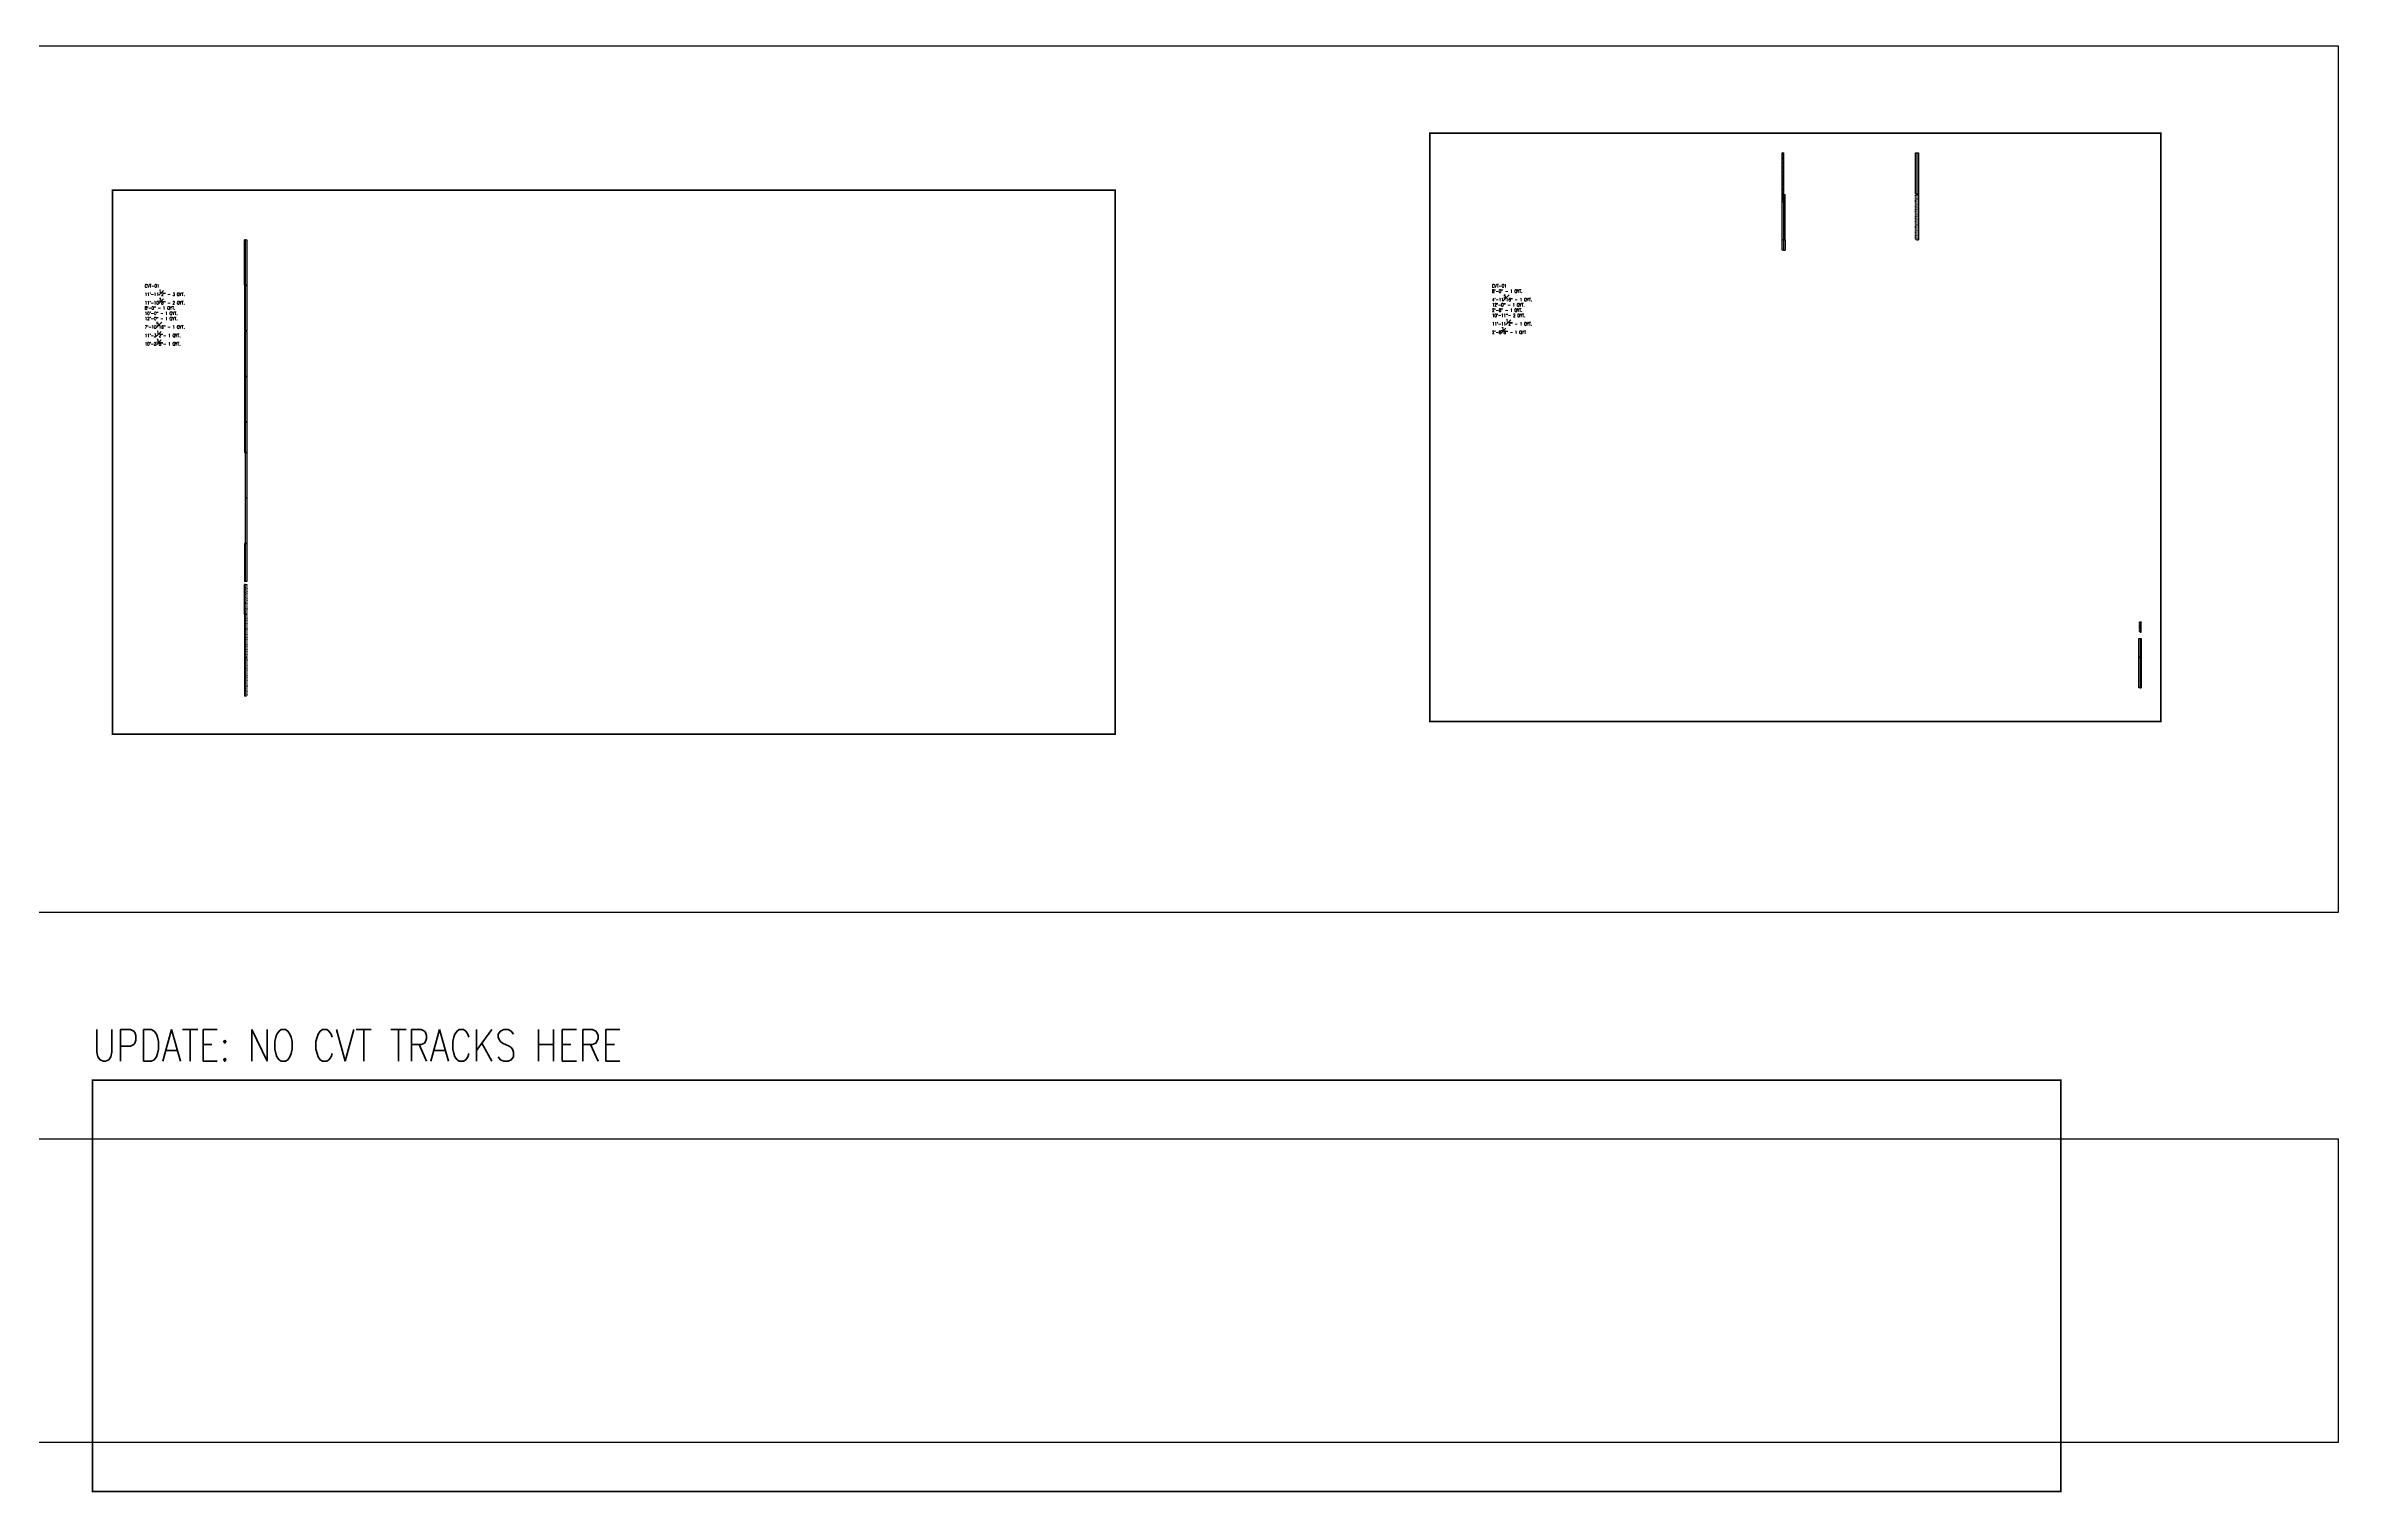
# Model space of a CAD drawing. Header units: inches. Extents: x 0 to 14480, y -2 to 4710.
# Drawn here: x 7237 to 14480, y -2 to 4570 of the extents above; entities that cross this region are included whole.
import ezdxf

# ---------------------------------------------------------------- set-up
doc = ezdxf.new("R2010")
doc.units = ezdxf.units.IN
doc.header["$MEASUREMENT"] = 0
doc.linetypes.add('NBK_Hidden', pattern=[0.125, 0.083333, -0.041667])
doc.layers.add('!Extrusion', color=140, linetype='Continuous', lineweight=25)
doc.layers.add('0 @ 1', color=7, linetype='Continuous')
doc.styles.add('Romans', font='romans.shx', dxfattribs={"width": 0.8})
doc.dimstyles.new('NBK$0', dxfattribs={"dimtxt": 0.0625, "dimasz": 0.046875, "dimexe": 0, "dimexo": 0.03125, "dimgap": 0.03, "dimtad": 3, "dimdec": 4, "dimzin": 3, "dimdsep": 46, "dimlunit": 4, "dimtxsty": 'Romans', "dimblk": 'DOT', "dimblk1": 'DOT', "dimblk2": 'DOT', "dimcen": 0, "dimazin": 2, "dimtfac": 0.8, "dimtdec": 4, "dimtmove": 2, "dimatfit": 2, "dimfxl": 1, "dimtfill": 1, "dimfrac": 1, "dimtolj": 1, "dimtzin": 0, "dimarcsym": 1})

# ---------------------------------------------------------------- blocks, each defined once
blk = doc.blocks.new('_Dot')
at = {"color": 0, "linetype": 'ByBlock', "lineweight": -2}
blk.add_line((-0.5, 0), (-1, 0), dxfattribs=at)
at = {"color": 0, "linetype": 'ByBlock', "const_width": 0.5}
blk.add_lwpolyline([(-0.25, 0, 1), (0.25, 0, 1)], format="xyb", close=True, dxfattribs=at)
blk = doc.blocks.new('*D253')
at = {"layer": '0 @ 1', "color": 0, "lineweight": -2}
for p, q in [((-4, 122.4), (-7.2, 122.4)), ((-7.2, 122.3), (-7.2, 0)), ((-4, 0), (-7.2, 0))]:
    blk.add_line(p, q, dxfattribs=at)
at = {"layer": 'Defpoints', "color": 0}
for p in [(-4, 122.4), (-7.2, 0), (-4, 0)]:
    blk.add_point(p, dxfattribs=at)
at = {"layer": '0 @ 1', "color": 0, "lineweight": -2, "xscale": 0.046875, "yscale": 0.046875, "zscale": 0.046875}
for p, rotation in [((-7.2, 122.4), 90), ((-7.2, 0), 270)]:
    blk.add_blockref('_Dot', p, dxfattribs=dict(at, rotation=rotation))
at = {"layer": '0 @ 1', "color": 0, "char_height": 0.0625, "attachment_point": 5, "rotation": 90, "style": 'Romans'}
for s, insert in [('\\A1;10\'-2{\\H0.800000x;\\S3#8;}"', (-7.3, 61.2)), ('\\A1;[3109]', (-7.1, 61.2))]:
    blk.add_mtext(s, dxfattribs=dict(at, insert=insert))
blk = doc.blocks.new('*D254')
at = {"layer": '0 @ 1', "color": 0, "lineweight": -2}
for p, q in [((-4, 258.4), (-7.2, 258.4)), ((-7.2, 258.3), (-7.2, 122.9)), ((-4, 122.9), (-7.2, 122.9))]:
    blk.add_line(p, q, dxfattribs=at)
at = {"layer": 'Defpoints', "color": 0}
for p in [(-4, 258.4), (-7.2, 122.9), (-4, 122.9)]:
    blk.add_point(p, dxfattribs=at)
at = {"layer": '0 @ 1', "color": 0, "lineweight": -2, "xscale": 0.046875, "yscale": 0.046875, "zscale": 0.046875}
for p, rotation in [((-7.2, 258.4), 90), ((-7.2, 122.9), 270)]:
    blk.add_blockref('_Dot', p, dxfattribs=dict(at, rotation=rotation))
at = {"layer": '0 @ 1', "color": 0, "char_height": 0.0625, "attachment_point": 5, "rotation": 90, "style": 'Romans'}
for s, insert in [('\\A1;11\'-3{\\H0.800000x;\\S1#2;}"', (-7.3, 190.6)), ('\\A1;[3441.5]', (-7.1, 190.6))]:
    blk.add_mtext(s, dxfattribs=dict(at, insert=insert))
blk = doc.blocks.new('*D255')
at = {"layer": '0 @ 1', "color": 0, "lineweight": -2}
for p, q in [((-4, 353.2), (-7.2, 353.2)), ((-7.2, 258.9), (-7.2, 353.2)), ((-4, 258.9), (-7.2, 258.9))]:
    blk.add_line(p, q, dxfattribs=at)
at = {"layer": 'Defpoints', "color": 0}
for p in [(-7.2, 353.2), (-4, 353.2), (-4, 258.9)]:
    blk.add_point(p, dxfattribs=at)
at = {"layer": '0 @ 1', "color": 0, "lineweight": -2, "xscale": 0.046875, "yscale": 0.046875, "zscale": 0.046875}
for p, rotation in [((-7.2, 353.2), 90), ((-7.2, 258.9), 270)]:
    blk.add_blockref('_Dot', p, dxfattribs=dict(at, rotation=rotation))
at = {"layer": '0 @ 1', "color": 0, "char_height": 0.0625, "attachment_point": 5, "rotation": 90, "style": 'Romans'}
for s, insert in [('\\A1;7\'-10{\\H0.800000x;\\S5#16;}"', (-7.3, 306.1)), ('\\A1;[2396]', (-7.1, 306.1))]:
    blk.add_mtext(s, dxfattribs=dict(at, insert=insert))
blk = doc.blocks.new('*D256')
at = {"layer": '0 @ 1', "color": 0, "lineweight": -2}
for p, q in [((-4, 482.4), (-7.2, 482.4)), ((-7.2, 482.3), (-7.2, 362.4)), ((-4, 362.4), (-7.2, 362.4))]:
    blk.add_line(p, q, dxfattribs=at)
at = {"layer": 'Defpoints', "color": 0}
for p in [(-4, 482.4), (-7.2, 362.4), (-4, 362.4)]:
    blk.add_point(p, dxfattribs=at)
at = {"layer": '0 @ 1', "color": 0, "lineweight": -2, "xscale": 0.046875, "yscale": 0.046875, "zscale": 0.046875}
for p, rotation in [((-7.2, 482.4), 90), ((-7.2, 362.4), 270)]:
    blk.add_blockref('_Dot', p, dxfattribs=dict(at, rotation=rotation))
at = {"layer": '0 @ 1', "color": 0, "char_height": 0.0625, "attachment_point": 5, "rotation": 90, "style": 'Romans'}
for s, insert in [('\\A1;10\'-0"', (-7.3, 422.4)), ('\\A1;[3048.5]', (-7.1, 422.4))]:
    blk.add_mtext(s, dxfattribs=dict(at, insert=insert))
blk = doc.blocks.new('*D257')
at = {"layer": '0 @ 1', "color": 0, "lineweight": -2}
for p, q in [((-4, 866.4), (-7.2, 866.4)), ((-7.2, 866.3), (-7.2, 770.4)), ((-4, 770.4), (-7.2, 770.4))]:
    blk.add_line(p, q, dxfattribs=at)
at = {"layer": 'Defpoints', "color": 0}
for p in [(-4, 866.4), (-7.2, 770.4), (-4, 770.4)]:
    blk.add_point(p, dxfattribs=at)
at = {"layer": '0 @ 1', "color": 0, "lineweight": -2, "xscale": 0.046875, "yscale": 0.046875, "zscale": 0.046875}
for p, rotation in [((-7.2, 866.4), 90), ((-7.2, 770.4), 270)]:
    blk.add_blockref('_Dot', p, dxfattribs=dict(at, rotation=rotation))
at = {"layer": '0 @ 1', "color": 0, "char_height": 0.0625, "attachment_point": 5, "rotation": 90, "style": 'Romans'}
for s, insert in [('\\A1;8\'-0"', (-7.3, 818.4)), ('\\A1;[2439]', (-7.1, 818.4))]:
    blk.add_mtext(s, dxfattribs=dict(at, insert=insert))
blk = doc.blocks.new('*D258')
at = {"layer": '0 @ 1', "color": 0, "lineweight": -2}
for p, q in [((-4, 1010.4), (-7.2, 1010.4)), ((-7.2, 1010.4), (-7.2, 866.9)), ((-4, 866.9), (-7.2, 866.9))]:
    blk.add_line(p, q, dxfattribs=at)
at = {"layer": 'Defpoints', "color": 0}
for p in [(-4, 1010.4), (-7.2, 866.9), (-4, 866.9)]:
    blk.add_point(p, dxfattribs=at)
at = {"layer": '0 @ 1', "color": 0, "lineweight": -2, "xscale": 0.046875, "yscale": 0.046875, "zscale": 0.046875}
for p, rotation in [((-7.2, 1010.4), 90), ((-7.2, 866.9), 270)]:
    blk.add_blockref('_Dot', p, dxfattribs=dict(at, rotation=rotation))
at = {"layer": '0 @ 1', "color": 0, "char_height": 0.0625, "attachment_point": 5, "rotation": 90, "style": 'Romans'}
for s, insert in [('\\A1;11\'-11{\\H0.800000x;\\S1#2;}"', (-7.3, 938.6)), ('\\A1;[3645]', (-7.1, 938.6))]:
    blk.add_mtext(s, dxfattribs=dict(at, insert=insert))
blk = doc.blocks.new('*D259')
at = {"layer": '0 @ 1', "color": 0, "lineweight": -2}
for p, q in [((-4, 1153.2), (-7.2, 1153.2)), ((-7.2, 1153.2), (-7.2, 1010.9)), ((-4, 1010.9), (-7.2, 1010.9))]:
    blk.add_line(p, q, dxfattribs=at)
at = {"layer": 'Defpoints', "color": 0}
for p in [(-4, 1153.2), (-7.2, 1010.9), (-4, 1010.9)]:
    blk.add_point(p, dxfattribs=at)
at = {"layer": '0 @ 1', "color": 0, "lineweight": -2, "xscale": 0.046875, "yscale": 0.046875, "zscale": 0.046875}
for p, rotation in [((-7.2, 1153.2), 90), ((-7.2, 1010.9), 270)]:
    blk.add_blockref('_Dot', p, dxfattribs=dict(at, rotation=rotation))
at = {"layer": '0 @ 1', "color": 0, "char_height": 0.0625, "attachment_point": 5, "rotation": 90, "style": 'Romans'}
for s, insert in [('\\A1;11\'-10{\\H0.800000x;\\S3#8;}"', (-7.3, 1082.1)), ('\\A1;[3615.5]', (-7.1, 1082.1))]:
    blk.add_mtext(s, dxfattribs=dict(at, insert=insert))
blk = doc.blocks.new('*D260')
at = {"layer": '0 @ 1', "color": 0, "lineweight": -2}
for p, q in [((-4, 1442.4), (-7.2, 1442.4)), ((-7.2, 1299), (-7.2, 1442.4)), ((-4, 1298.9), (-7.2, 1298.9))]:
    blk.add_line(p, q, dxfattribs=at)
at = {"layer": 'Defpoints', "color": 0}
for p in [(-7.2, 1442.4), (-4, 1442.4), (-4, 1298.9)]:
    blk.add_point(p, dxfattribs=at)
at = {"layer": '0 @ 1', "color": 0, "lineweight": -2, "xscale": 0.046875, "yscale": 0.046875, "zscale": 0.046875}
for p, rotation in [((-7.2, 1442.4), 90), ((-7.2, 1298.9), 270)]:
    blk.add_blockref('_Dot', p, dxfattribs=dict(at, rotation=rotation))
at = {"layer": '0 @ 1', "color": 0, "char_height": 0.0625, "attachment_point": 5, "rotation": 90, "style": 'Romans'}
for s, insert in [('\\A1;11\'-11{\\H0.800000x;\\S1#2;}"', (-7.3, 1370.7)), ('\\A1;[3645]', (-7.1, 1370.7))]:
    blk.add_mtext(s, dxfattribs=dict(at, insert=insert))
blk = doc.blocks.new('*D261')
at = {"layer": '0 @ 1', "color": 0, "lineweight": -2}
for p, q in [((-4, 1298.4), (-7.2, 1298.4)), ((-7.2, 1298.3), (-7.2, 1154.4)), ((-4, 1154.4), (-7.2, 1154.4))]:
    blk.add_line(p, q, dxfattribs=at)
at = {"layer": 'Defpoints', "color": 0}
for p in [(-4, 1298.4), (-7.2, 1154.4), (-4, 1154.4)]:
    blk.add_point(p, dxfattribs=at)
at = {"layer": '0 @ 1', "color": 0, "lineweight": -2, "xscale": 0.046875, "yscale": 0.046875, "zscale": 0.046875}
for p, rotation in [((-7.2, 1298.4), 90), ((-7.2, 1154.4), 270)]:
    blk.add_blockref('_Dot', p, dxfattribs=dict(at, rotation=rotation))
at = {"layer": '0 @ 1', "color": 0, "char_height": 0.0625, "attachment_point": 5, "rotation": 90, "style": 'Romans'}
for s, insert in [('\\A1;12\'-0"', (-7.3, 1226.4)), ('\\A1;[3658]', (-7.1, 1226.4))]:
    blk.add_mtext(s, dxfattribs=dict(at, insert=insert))
blk = doc.blocks.new('*D263')
at = {"layer": '0 @ 1', "color": 0, "lineweight": -2}
for p, q in [((-1123.1, 1416), (-1117.9, 1416)), ((-1123.1, 1383.6), (-1117.9, 1383.6)), ((-1117.9, 1416), (-1117.9, 1383.7))]:
    blk.add_line(p, q, dxfattribs=at)
at = {"layer": 'Defpoints', "color": 0}
for p in [(-1123.1, 1416), (-1123.1, 1383.6), (-1117.9, 1383.6)]:
    blk.add_point(p, dxfattribs=at)
at = {"layer": '0 @ 1', "color": 0, "lineweight": -2, "xscale": 0.046875, "yscale": 0.046875, "zscale": 0.046875}
for p, rotation in [((-1117.9, 1416), 90), ((-1117.9, 1383.6), 270)]:
    blk.add_blockref('_Dot', p, dxfattribs=dict(at, rotation=rotation))
at = {"layer": '0 @ 1', "color": 0, "char_height": 0.0625, "attachment_point": 5, "rotation": 90, "style": 'Romans'}
for s, insert in [('\\A1;2\'-8{\\H0.800000x;\\S3#8;}"', (-1118, 1399.8)), ('\\A1;[823]', (-1117.9, 1399.8))]:
    blk.add_mtext(s, dxfattribs=dict(at, insert=insert))
blk = doc.blocks.new('*D264')
at = {"layer": '0 @ 1', "color": 0, "lineweight": -2}
for p, q in [((-1123.1, 1560), (-1117.9, 1560)), ((-1117.9, 1416.5), (-1117.9, 1560)), ((-1123.1, 1416.5), (-1117.9, 1416.5))]:
    blk.add_line(p, q, dxfattribs=at)
at = {"layer": 'Defpoints', "color": 0}
for p in [(-1123.1, 1560), (-1117.9, 1560), (-1123.1, 1416.5)]:
    blk.add_point(p, dxfattribs=at)
at = {"layer": '0 @ 1', "color": 0, "lineweight": -2, "xscale": 0.046875, "yscale": 0.046875, "zscale": 0.046875}
for p, rotation in [((-1117.9, 1560), 90), ((-1117.9, 1416.5), 270)]:
    blk.add_blockref('_Dot', p, dxfattribs=dict(at, rotation=rotation))
at = {"layer": '0 @ 1', "color": 0, "char_height": 0.0625, "attachment_point": 5, "rotation": 90, "style": 'Romans'}
for s, insert in [('\\A1;11\'-11{\\H0.800000x;\\S1#2;}"', (-1118, 1488.2)), ('\\A1;[3645]', (-1117.9, 1488.2))]:
    blk.add_mtext(s, dxfattribs=dict(at, insert=insert))
blk = doc.blocks.new('*D265')
at = {"layer": '0 @ 1', "color": 0, "lineweight": -2}
for p, q in [((-702.1, 1560), (-697.1, 1560)), ((-697.1, 1560), (-697.1, 1416)), ((-702.1, 1416), (-697.1, 1416))]:
    blk.add_line(p, q, dxfattribs=at)
at = {"layer": 'Defpoints', "color": 0}
for p in [(-702.2, 1560), (-702.2, 1416), (-697.1, 1416)]:
    blk.add_point(p, dxfattribs=at)
at = {"layer": '0 @ 1', "color": 0, "lineweight": -2, "xscale": 0.046875, "yscale": 0.046875, "zscale": 0.046875}
for p, rotation in [((-697.1, 1560), 90), ((-697.1, 1416), 270)]:
    blk.add_blockref('_Dot', p, dxfattribs=dict(at, rotation=rotation))
at = {"layer": '0 @ 1', "color": 0, "char_height": 0.0625, "attachment_point": 5, "rotation": 90, "style": 'Romans'}
for s, insert in [('\\A1;12\'-0"', (-697.2, 1488)), ('\\A1;[3658]', (-697, 1488))]:
    blk.add_mtext(s, dxfattribs=dict(at, insert=insert))
blk = doc.blocks.new('*D266')
at = {"layer": '0 @ 1', "color": 0, "lineweight": -2}
for p, q in [((-702.1, 1691.5), (-697.1, 1691.5)), ((-697.1, 1691.5), (-697.1, 1560.5)), ((-702.1, 1560.5), (-697.1, 1560.5))]:
    blk.add_line(p, q, dxfattribs=at)
at = {"layer": 'Defpoints', "color": 0}
for p in [(-702.2, 1691.5), (-702.2, 1560.5), (-697.1, 1560.5)]:
    blk.add_point(p, dxfattribs=at)
at = {"layer": '0 @ 1', "color": 0, "lineweight": -2, "xscale": 0.046875, "yscale": 0.046875, "zscale": 0.046875}
for p, rotation in [((-697.1, 1691.5), 90), ((-697.1, 1560.5), 270)]:
    blk.add_blockref('_Dot', p, dxfattribs=dict(at, rotation=rotation))
at = {"layer": '0 @ 1', "color": 0, "char_height": 0.0625, "attachment_point": 5, "rotation": 90, "style": 'Romans'}
for s, insert in [('\\A1;10\'-11"', (-697.2, 1626)), ('\\A1;[3327.5]', (-697, 1626))]:
    blk.add_mtext(s, dxfattribs=dict(at, insert=insert))
blk = doc.blocks.new('*D267')
at = {"layer": '0 @ 1', "color": 0, "lineweight": -2}
for p, q in [((4, 96), (6.6, 96)), ((6.6, 96), (6.6, 0)), ((4, 0), (6.6, 0))]:
    blk.add_line(p, q, dxfattribs=at)
at = {"layer": 'Defpoints', "color": 0}
for p in [(4, 96), (4, 0), (6.6, 0)]:
    blk.add_point(p, dxfattribs=at)
at = {"layer": '0 @ 1', "color": 0, "lineweight": -2, "xscale": 0.046875, "yscale": 0.046875, "zscale": 0.046875}
for p, rotation in [((6.6, 96), 90), ((6.6, 0), 270)]:
    blk.add_blockref('_Dot', p, dxfattribs=dict(at, rotation=rotation))
at = {"layer": '0 @ 1', "color": 0, "char_height": 0.0625, "attachment_point": 5, "rotation": 90, "style": 'Romans'}
for s, insert in [('\\A1;8\'-0"', (6.5, 48)), ('\\A1;[2438.5]', (6.6, 48))]:
    blk.add_mtext(s, dxfattribs=dict(at, insert=insert))
blk = doc.blocks.new('*D268')
at = {"layer": '0 @ 1', "color": 0, "lineweight": -2}
for p, q in [((4, 155.8), (6.6, 155.8)), ((6.6, 155.8), (6.6, 96.5)), ((4, 96.5), (6.6, 96.5))]:
    blk.add_line(p, q, dxfattribs=at)
at = {"layer": 'Defpoints', "color": 0}
for p in [(4, 155.8), (4, 96.5), (6.6, 96.5)]:
    blk.add_point(p, dxfattribs=at)
at = {"layer": '0 @ 1', "color": 0, "lineweight": -2, "xscale": 0.046875, "yscale": 0.046875, "zscale": 0.046875}
for p, rotation in [((6.6, 155.8), 90), ((6.6, 96.5), 270)]:
    blk.add_blockref('_Dot', p, dxfattribs=dict(at, rotation=rotation))
at = {"layer": '0 @ 1', "color": 0, "char_height": 0.0625, "attachment_point": 5, "rotation": 90, "style": 'Romans'}
for s, insert in [('\\A1;4\'-11{\\H0.800000x;\\S5#16;}"', (6.5, 126.2)), ('\\A1;[1507]', (6.6, 126.2))]:
    blk.add_mtext(s, dxfattribs=dict(at, insert=insert))
blk = doc.blocks.new('*D269')
at = {"layer": '0 @ 1', "color": 0, "lineweight": -2}
for p, q in [((4, 208), (6.6, 208)), ((4, 176), (6.6, 176)), ((6.6, 176.1), (6.6, 208))]:
    blk.add_line(p, q, dxfattribs=at)
at = {"layer": 'Defpoints', "color": 0}
for p in [(4, 208), (4, 176), (6.6, 208)]:
    blk.add_point(p, dxfattribs=at)
at = {"layer": '0 @ 1', "color": 0, "lineweight": -2, "xscale": 0.046875, "yscale": 0.046875, "zscale": 0.046875}
for p, rotation in [((6.6, 208), 90), ((6.6, 176), 270)]:
    blk.add_blockref('_Dot', p, dxfattribs=dict(at, rotation=rotation))
at = {"layer": '0 @ 1', "color": 0, "char_height": 0.0625, "attachment_point": 5, "rotation": 90, "style": 'Romans'}
for s, insert in [('\\A1;2\'-8"', (6.5, 192)), ('\\A1;[812.5]', (6.6, 192))]:
    blk.add_mtext(s, dxfattribs=dict(at, insert=insert))
blk = doc.blocks.new('TOP3')
at = {"layer": '!Extrusion', "color": 5}
for points in [[(0, 1298.93209), (-3.96595, 1298.93209), (-3.96595, 1442.43209), (-3.33603, 1442.43209, 1), (-3.06044, 1442.43209), (0, 1442.43209)], [(0, 866.89518), (-3.96595, 866.89518), (-3.96595, 1010.39911), (-3.33603, 1010.39911, 1), (-3.06044, 1010.39911), (0, 1010.39911)], [(0, 482.89518), (-3.96595, 482.89518), (-3.96595, 626.39911), (-3.33603, 626.39911, 1), (-3.06044, 626.39911), (0, 626.39911)]]:
    blk.add_lwpolyline(points, format="xyb", close=True, dxfattribs=at)
at = {"layer": '!Extrusion', "color": 30}
blk.add_lwpolyline([(0, 1154.375), (-3.96595, 1154.375), (-3.96595, 1298.39518), (-3.33603, 1298.39518, 1), (-3.06044, 1298.39518), (0, 1298.39518)], format="xyb", close=True, dxfattribs=at)
at = {"layer": '!Extrusion', "color": 140}
for points in [[(0, 1010.89911), (-3.96595, 1010.89911), (-3.96595, 1153.25), (-3.33603, 1153.25, 1), (-3.06044, 1153.25), (0, 1153.25)], [(0, 626.89911), (-3.96595, 626.89911), (-3.96595, 769.25), (-3.33603, 769.25, 1), (-3.06044, 769.25), (0, 769.25)]]:
    blk.add_lwpolyline(points, format="xyb", close=True, dxfattribs=at)
at = {"layer": '!Extrusion', "color": 60}
for points in [[(0, 1010.89911), (-3.96595, 1010.89911), (-3.96595, 1153.25), (-3.33603, 1153.25, 1), (-3.06044, 1153.25), (0, 1153.25)], [(0, 626.89911), (-3.96595, 626.89911), (-3.96595, 769.25), (-3.33603, 769.25, 1), (-3.06044, 769.25), (0, 769.25)]]:
    blk.add_lwpolyline(points, format="xyb", close=True, dxfattribs=at)
at = {"layer": '!Extrusion', "color": 4}
blk.add_lwpolyline([(0, 770.375), (-3.96595, 770.375), (-3.96595, 866.39518), (-3.33603, 866.39518, 1), (-3.06044, 866.39518), (0, 866.39518)], format="xyb", close=True, dxfattribs=at)
at = {"layer": '!Extrusion', "color": 2}
blk.add_lwpolyline([(0, 362.375), (-3.96595, 362.375), (-3.96595, 482.39518), (-3.33603, 482.39518, 1), (-3.06044, 482.39518), (0, 482.39518)], format="xyb", close=True, dxfattribs=at)
at = {"layer": '!Extrusion', "color": 84, "linetype": 'NBK_Hidden'}
blk.add_lwpolyline([(-3.96595, 258.89518), (-3.96595, 353.22441), (0, 353.22441), (0, 258.89518)], close=True, dxfattribs=at)
at = {"layer": '!Extrusion', "color": 7, "linetype": 'NBK_Hidden'}
blk.add_lwpolyline([(0, 258.39518), (0, 122.89518), (-3.96595, 122.89518), (-3.96595, 258.39518)], close=True, dxfattribs=at)
at = {"layer": '!Extrusion', "color": 197, "linetype": 'NBK_Hidden'}
blk.add_lwpolyline([(0, 122.3938), (0, 0), (-3.96595, 0), (-3.96595, 122.3938)], close=True, dxfattribs=at)
at = {"layer": '0 @ 1', "color": 7}
for base, p1, p2, picture, middle in [((-7.18317, 1442.43209), (-3.96595, 1298.93209), (-3.96595, 1442.43209), '*D260', (-7.26317, 1370.68209)), ((-7.18317, 1154.375), (-3.96595, 1298.39518), (-3.96595, 1154.375), '*D261', (-7.25038, 1226.38509)), ((-7.18317, 1010.89911), (-3.96595, 1153.25), (-3.96595, 1010.89911), '*D259', (-7.26317, 1082.07456)), ((-7.18317, 866.89518), (-3.96595, 1010.39911), (-3.96595, 866.89518), '*D258', (-7.26317, 938.64715))]:
    dim = blk.add_linear_dim(base=base, p1=p1, p2=p2, angle=90, dimstyle='NBK$0', override={"dimscale": 1, "dimpost": '\\X', "dimtfill": 0, "dimarcsym": 0}, dxfattribs=at)
    dim.commit()
    dim.dimension.update_dxf_attribs({"geometry": picture, "text_midpoint": middle})
at = {"layer": '0 @ 1', "color": 254}
for base, p1, p2, picture, middle in [((-7.18317, 770.375), (-3.96595, 866.39518), (-3.96595, 770.375), '*D257', (-7.25038, 818.38509)), ((-7.18317, 362.375), (-3.96595, 482.39518), (-3.96595, 362.375), '*D256', (-7.25038, 422.38509)), ((-7.18317, 353.22441), (-3.96595, 258.89518), (-3.96595, 353.22441), '*D255', (-7.26317, 306.05979)), ((-7.18317, 122.89518), (-3.96595, 258.39518), (-3.96595, 122.89518), '*D254', (-7.26317, 190.64518)), ((-7.18317, 0), (-3.96595, 122.3938), (-3.96595, 0), '*D253', (-7.26317, 61.1969))]:
    dim = blk.add_linear_dim(base=base, p1=p1, p2=p2, angle=90, dimstyle='NBK$0', override={"dimscale": 1, "dimpost": '\\X', "dimtfill": 0, "dimarcsym": 0}, dxfattribs=at)
    dim.commit()
    dim.dimension.update_dxf_attribs({"geometry": picture, "text_midpoint": middle})
blk = doc.blocks.new('TOP4')
at = {"layer": '!Extrusion', "color": 223}
for points in [[(-1127.11497, 1560.49902), (-1127.11497, 1691.49902), (-1123.14902, 1691.49902), (-1123.14902, 1560.49902)], [(-706.13257, 1560.49902), (-706.13257, 1691.49902), (-702.16661, 1691.49902), (-702.16661, 1560.49902)]]:
    blk.add_lwpolyline(points, close=True, dxfattribs=at)
at = {"layer": '!Extrusion', "color": 236, "linetype": 'NBK_Hidden'}
blk.add_lwpolyline([(-1124.33003, 1536.49902), (-1124.33003, 1691.41634), (-1126.35759, 1691.41634), (-1126.35759, 1536.49902)], close=True, dxfattribs=at)
at = {"layer": '!Extrusion', "color": 5}
blk.add_lwpolyline([(-1127.11497, 1416.49902), (-1127.11497, 1559.99902), (-1123.14902, 1559.99902), (-1123.14902, 1416.49902)], close=True, dxfattribs=at)
at = {"layer": '!Extrusion', "color": 30, "linetype": 'NBK_Hidden'}
blk.add_lwpolyline([(-706.13257, 1415.97884), (-706.13257, 1559.99902), (-702.16661, 1559.99902), (-702.16661, 1415.97884)], close=True, dxfattribs=at)
at = {"layer": '!Extrusion', "color": 41}
blk.add_lwpolyline([(3.96595, 96.49902), (0, 96.49902), (0, 155.8381), (2.22383, 155.8381, 1), (2.49942, 155.8381), (3.96595, 155.8381)], format="xyb", close=True, dxfattribs=at)
at = {"layer": '!Extrusion', "color": 64, "linetype": 'NBK_Hidden'}
blk.add_lwpolyline([(1.5748, 176.03691), (1.5748, 208.02805), (3.96595, 208.02805), (3.96595, 176.03691)], close=True, dxfattribs=at)
at = {"layer": '!Extrusion', "color": 1}
blk.add_lwpolyline([(3.96596, 0), (0, 0), (0, 95.99902), (2.22383, 95.99902, 1), (2.49942, 95.99902), (3.96596, 95.99902)], format="xyb", close=True, dxfattribs=at)
at = {"color": 151}
blk.add_lwpolyline([(-1127.11497, 1416.0028), (-1123.14902, 1416.0028), (-1123.14902, 1383.60762), (-1127.11497, 1383.60762)], close=True, dxfattribs=at)
at = {"layer": '0 @ 1', "color": 254}
for base, p1, p2, picture, middle in [((-697.09991, 1560.49902), (-702.16661, 1691.49902), (-702.16661, 1560.49902), '*D266', (-697.16711, 1625.99902)), ((-1117.94506, 1559.99902), (-1123.14902, 1416.49902), (-1123.14902, 1559.99902), '*D264', (-1118.02506, 1488.24902)), ((-697.09991, 1415.97884), (-702.16661, 1559.99902), (-702.16661, 1415.97884), '*D265', (-697.16711, 1487.98893)), ((-1117.94506, 1383.60762), (-1123.14902, 1416.0028), (-1123.14902, 1383.60762), '*D263', (-1118.02506, 1399.80521)), ((6.56808, 208.02805), (3.96595, 176.03691), (3.96595, 208.02805), '*D269', (6.50087, 192.03248)), ((6.56808, 96.49902), (3.96595, 155.8381), (3.96595, 96.49902), '*D268', (6.48808, 126.16856)), ((6.56808, 0), (3.96596, 95.99902), (3.96596, 0), '*D267', (6.50087, 47.99951))]:
    dim = blk.add_linear_dim(base=base, p1=p1, p2=p2, angle=90, dimstyle='NBK$0', override={"dimscale": 1, "dimpost": '\\X', "dimtfill": 0, "dimarcsym": 0}, dxfattribs=at)
    dim.commit()
    dim.dimension.update_dxf_attribs({"geometry": picture, "text_midpoint": middle})

msp = doc.modelspace()

# ---------------------------------------------------------------- linework, layer by layer
at = {"color": 4}
for points in [[(0, 4570), (14480, 4570), (14480, 1830), (0, 1830)], [(0, 1115), (14480, 1115), (14480, 155), (0, 155)]]:
    msp.add_lwpolyline(points, close=True, dxfattribs=at)
at = {"color": 3, "const_width": 5}
for points in [[(11610, 4293.6), (13920, 4293.6), (13920, 2433.6), (11610, 2433.6)], [(7447.5, 4113.6), (10615.5, 4113.6), (10615.5, 2393.6), (7447.5, 2393.6)]]:
    msp.add_lwpolyline(points, close=True, dxfattribs=at)
at = {"color": 1, "const_width": 5}
msp.add_lwpolyline([(7383.9, 1300), (13603.9, 1300), (13603.9, 0), (7383.9, 0)], close=True, dxfattribs=at)

# ---------------------------------------------------------------- block references
for name, p in [('TOP4', (13850.6, 2540.5)), ('TOP3', (7871.5, 2514.1))]:
    msp.add_blockref(name, p)

# ---------------------------------------------------------------- texts
at = {"char_height": 10, "width": 178, "attachment_point": 1, "style": 'Romans'}
for s, insert in [('{\\C3;CVT-01}\\P{\\C5;{{\\l}}11\'-11\\S1#2;"{{\\L}}} - 3 QYT.\\P{\\C140;{{\\l}}11\'-10\\S3#8;"{{\\L}}} - 2 QYT.\\P{\\C4;8\'-0"} - 1 QYT.{\\C2;\\P10\'-0"} - 1 QYT.\\P{\\C30;12\'-0"} - 1 QYT.\\P{\\C84;{{\\l}}7\'-10\\S5#16;"{{\\L}}} - 1 QYT.\\P{\\C7;{{\\l}}11\'-3\\S1#2;"{{\\L}}}- 1 QYT.\\P{\\C197;{{\\l}}10\'-2\\S3#8;{{\\L}}{{\\l}}"{{\\L}}}- 1 QYT.', (7549.3, 3816)), ('{\\C3;CVT-01}\\P{\\C1;8{{\\l}}\'-{{\\L}}0{{\\l}}"{{\\L}}} - 1 QYT.\\P{\\C41;{{\\l}}4\'-11\\S5#16;"{{\\L}}} - 1 QYT.\\P{\\C30;12\'-0"} - 1 QYT.\\P{\\C64;{{\\l}}2\'-8"{{\\L}}\\C3; }- 1 QYT.\\P{\\C223;{{\\l}}10\'-1{{\\L}}1{{\\l}}"{{\\L}}}- 2 QYT.\\P{\\C5;{{\\l}}11\'-11\\S1#2;"{{\\L}}} - 1 QYT.\\P{\\C151;{{\\l}}2\'-8\\S3#8;"{{\\L}}} - 1 QYT\\P', (11806.3, 3816))]:
    msp.add_mtext(s, dxfattribs=dict(at, insert=insert))
at = {"color": 254, "insert": (7383.9, 1460), "char_height": 100, "width": 2000.89, "attachment_point": 1, "style": 'Romans'}
msp.add_mtext('{\\C2;UPDATE:} NO CVT TRACKS HERE', dxfattribs=at)

doc.saveas('drawing.dxf')
